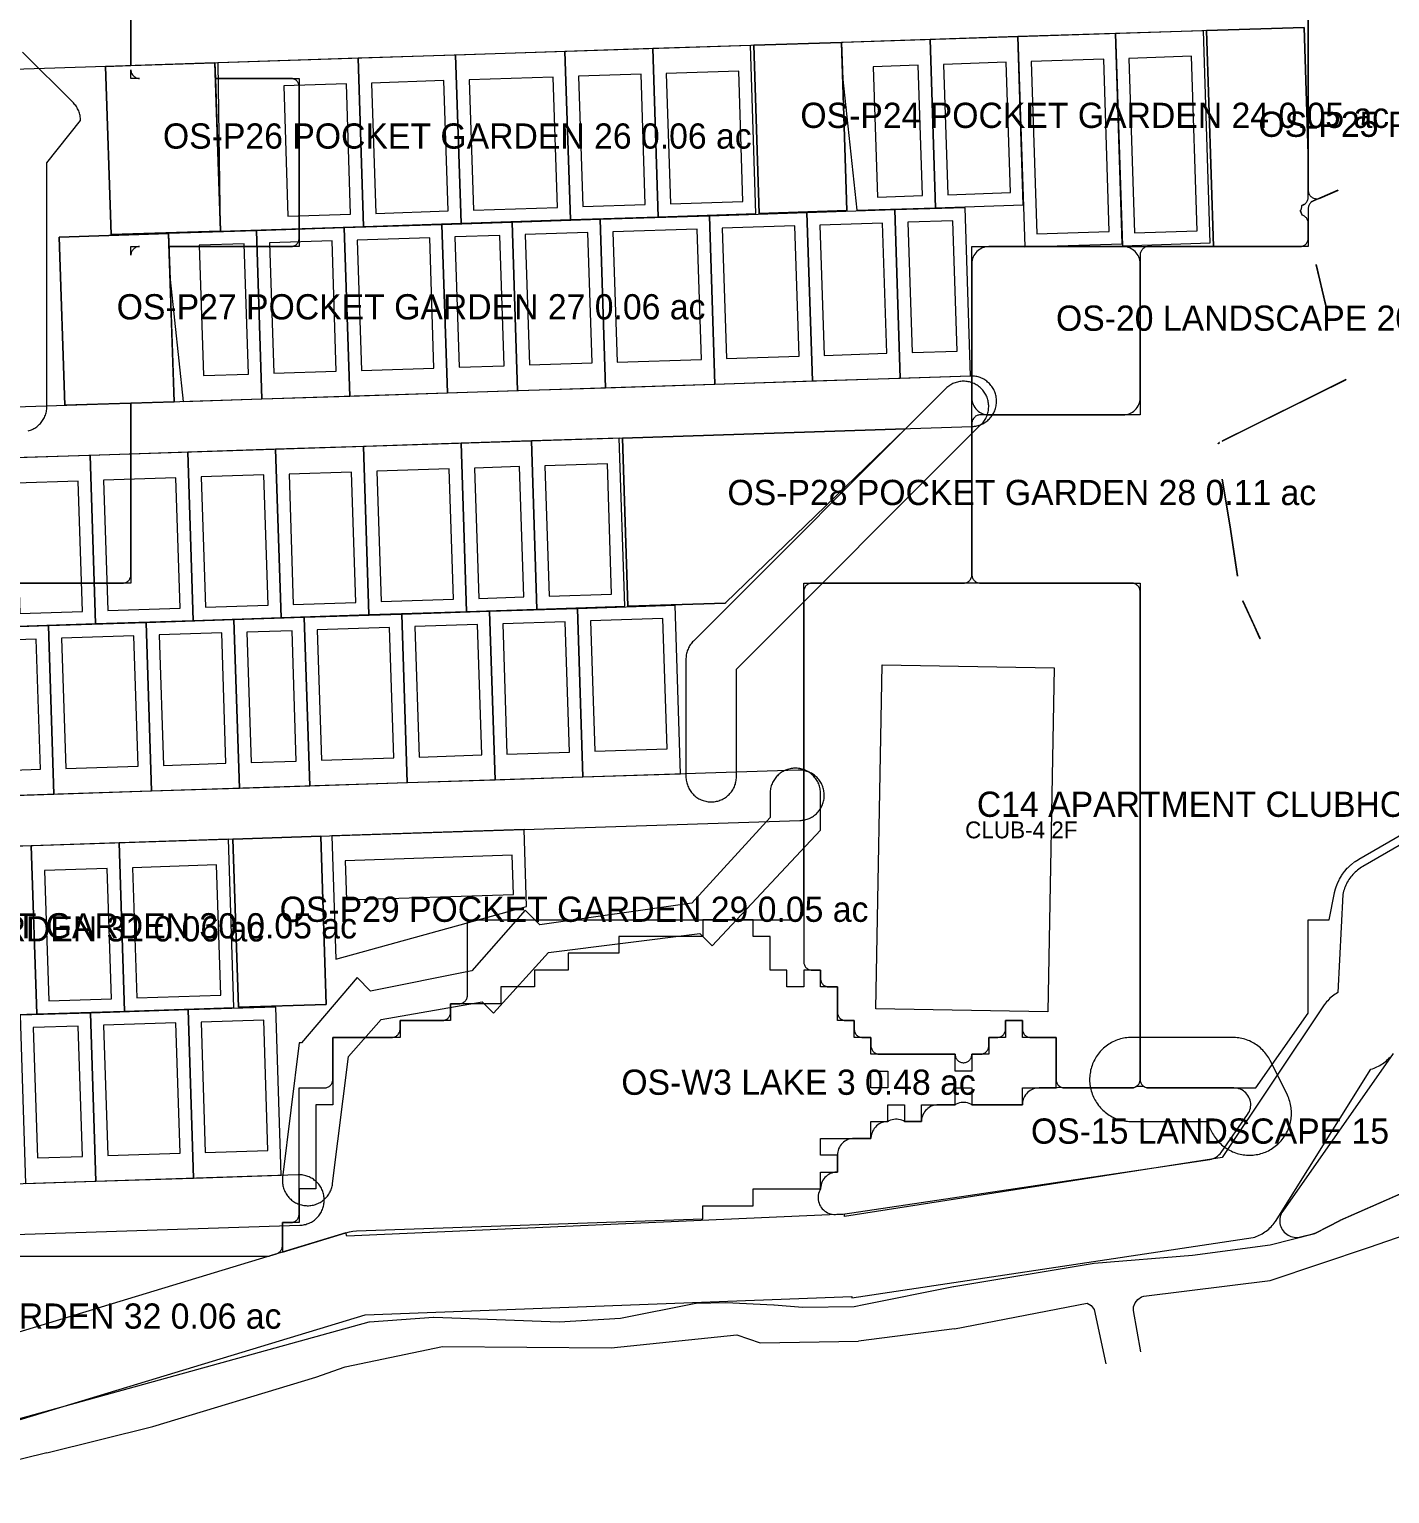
# Model space of a CAD drawing. Extents: x 32 to 940, y -21 to 684.
# Drawn here: x 487.9 to 649.7, y 1.8 to 175.8 of the extents above; entities that cross this region are included whole.
import ezdxf

# ---------------------------------------------------------------- set-up
doc = ezdxf.new("R2010")
doc.units = 0
for name, color, linetype, lineweight in [('BUILDING-CLUBHOUSE', 4, 'Continuous', 0), ('GREEN-IN-VILLAS', 3, 'Continuous', 0), ('GREEN-LANDSCAPE', 3, 'Continuous', 0), ('PLOT', 4, 'Continuous', 0), ('ROAD-EXISTING', 2, 'Continuous', 0), ('ROAD-PRIMARY', 1, 'Continuous', 0), ('ROAD-TERTIARY', 7, 'Continuous', 0), ('SITE-BOUNDARY', 7, 'Continuous', 0), ('TEXT-PLOT', 7, 'Continuous', 0), ('TEXT-ZONE', 7, 'Continuous', 0), ('VILLA-HOUSE', 7, 'Continuous', 0), ('WATER', 5, 'Continuous', 0), ('ZONE-APARTMENTS', 1, 'Continuous', 0), ('ZONE-CLUBHOUSE', 4, 'Continuous', 0), ('ZONE-VILLAS', 2, 'Continuous', 0)]:
    doc.layers.add(name, color=color, linetype=linetype, lineweight=lineweight)

msp = doc.modelspace()

# ---------------------------------------------------------------- linework, layer by layer
at = {"layer": 'BUILDING-CLUBHOUSE'}
msp.add_lwpolyline([(609.04, 59.04), (588.59, 59.41), (589.34, 100.3), (609.78, 99.92)], close=True, dxfattribs=at)
at = {"layer": 'GREEN-IN-VILLAS'}
msp.add_lwpolyline([(639.5, 176.06), (627.91, 175.69), (627.9, 175.69), (627.9, 175.68), (628.74, 150), (639, 150), (639.1, 150), (639.2, 150.02), (639.29, 150.04), (639.38, 150.08), (639.47, 150.12), (639.56, 150.17), (639.63, 150.23), (639.71, 150.29), (639.77, 150.37), (639.83, 150.44), (639.88, 150.53), (639.92, 150.62), (639.96, 150.71), (639.98, 150.8), (640, 150.9), (640, 151), (640, 152.77), (640, 152.87), (639.98, 152.97), (639.96, 153.07), (639.92, 153.16), (639.88, 153.25), (639.83, 153.33), (639.77, 153.41), (639.71, 153.48), (639.63, 153.55), (639.55, 153.61), (639.47, 153.66), (639.38, 153.7), (639.29, 153.73), (639.28, 153.74), (639.27, 153.76), (639.27, 153.73), (639.27, 153.76), (639.1, 154.22), (639.09, 154.23), (639.09, 154.23), (639.1, 154.22), (639.09, 154.25), (639.09, 154.28), (639.09, 154.26), (639.09, 154.26), (639.09, 154.28), (639.09, 154.28), (639.08, 154.3), (639.09, 154.28), (639.08, 154.3), (639.09, 154.32), (639.14, 154.41), (639.18, 154.5), (639.21, 154.6), (639.23, 154.7), (639.24, 154.79), (639.24, 154.88), (639.24, 154.88), (639.25, 154.89), (639.25, 154.89), (639.24, 154.89), (639.24, 154.89), (639.25, 154.89), (639.45, 154.99), (639.54, 155.04), (639.62, 155.1), (639.69, 155.16), (639.76, 155.24), (639.82, 155.32), (639.88, 155.4), (639.92, 155.49), (639.95, 155.59), (639.98, 155.69), (639.99, 155.78), (640, 155.88), (640, 161), (639.51, 176.06)], dxfattribs=at)
for points in [[(574.05, 173.93), (574.7, 153.95), (574.7, 153.94), (574.71, 153.94), (585.14, 154.28), (585.14, 154.28), (585.14, 154.29), (584.49, 174.27), (584.49, 174.27), (584.49, 174.27), (574.05, 173.93), (574.05, 173.93)], [(496.98, 171.42), (497.63, 151.44), (497.63, 151.44), (497.64, 151.44), (510.62, 151.86), (510.63, 151.86), (510.63, 151.87), (509.98, 171.84), (509.98, 171.85), (509.97, 171.85), (496.99, 171.43), (496.98, 171.42)], [(500, 170.02), (500, 171), (500, 170.9), (500.02, 170.8), (500.04, 170.71), (500.08, 170.62), (500.12, 170.53), (500.17, 170.44), (500.23, 170.37), (500.29, 170.29), (500.37, 170.23), (500.44, 170.17), (500.53, 170.12), (500.62, 170.08), (500.71, 170.04), (500.8, 170.02), (500.9, 170), (501, 170), (500.02, 170), (500, 170)], [(491.48, 151.12), (492.13, 131.14), (492.13, 131.14), (492.13, 131.14), (505.12, 131.56), (505.12, 131.56), (505.12, 131.57), (504.47, 151.54), (504.47, 151.55), (504.47, 151.55), (491.48, 151.13), (491.48, 151.12)], [(500, 149), (500, 149.98), (500, 150), (500.02, 150), (501, 150), (500.9, 150), (500.8, 149.98), (500.71, 149.96), (500.62, 149.92), (500.53, 149.88), (500.44, 149.83), (500.37, 149.77), (500.29, 149.71), (500.23, 149.63), (500.17, 149.56), (500.12, 149.47), (500.08, 149.38), (500.04, 149.29), (500.02, 149.2), (500, 149.1)], [(558.44, 127.24), (559.09, 107.27), (559.09, 107.26), (559.1, 107.26), (570.69, 107.64), (570.7, 107.64), (570.7, 107.65), (592.1, 128.34), (592.1, 128.35), (592.1, 128.35), (558.45, 127.25), (558.44, 127.25)], [(512.13, 79.56), (512.78, 59.59), (512.78, 59.58), (512.79, 59.58), (523.22, 59.92), (523.23, 59.92), (523.23, 59.93), (522.58, 79.9), (522.58, 79.91), (522.57, 79.91), (512.14, 79.57), (512.13, 79.57)]]:
    msp.add_lwpolyline(points, close=True, dxfattribs=at)
at = {"layer": 'GREEN-LANDSCAPE'}
for points in [[(600, 132), (600.01, 131.8), (600.04, 131.61), (600.09, 131.42), (600.15, 131.23), (600.24, 131.06), (600.34, 130.89), (600.45, 130.73), (600.59, 130.59), (600.73, 130.45), (600.89, 130.34), (601.06, 130.24), (601.23, 130.15), (601.42, 130.09), (601.61, 130.04), (601.8, 130.01), (602, 130), (618, 130), (618.2, 130.01), (618.39, 130.04), (618.58, 130.09), (618.77, 130.15), (618.94, 130.24), (619.11, 130.34), (619.27, 130.45), (619.41, 130.59), (619.55, 130.73), (619.66, 130.89), (619.76, 131.06), (619.85, 131.23), (619.91, 131.42), (619.96, 131.61), (619.99, 131.8), (620, 132), (620, 148), (619.99, 148.2), (619.96, 148.39), (619.91, 148.58), (619.85, 148.77), (619.76, 148.94), (619.66, 149.11), (619.55, 149.27), (619.41, 149.41), (619.27, 149.55), (619.11, 149.66), (618.94, 149.76), (618.77, 149.85), (618.58, 149.91), (618.39, 149.96), (618.2, 149.99), (618, 150), (602, 150), (601.8, 149.99), (601.61, 149.96), (601.42, 149.91), (601.23, 149.85), (601.06, 149.76), (600.89, 149.66), (600.73, 149.55), (600.59, 149.41), (600.45, 149.27), (600.34, 149.11), (600.24, 148.94), (600.15, 148.77), (600.09, 148.58), (600.04, 148.39), (600.01, 148.2), (600, 148)], [(581.71, 36.87), (581.73, 36.68), (581.76, 36.48), (581.82, 36.3), (581.89, 36.12), (581.98, 35.94), (582.09, 35.78), (582.21, 35.63), (582.35, 35.49), (582.5, 35.37), (582.66, 35.26), (582.83, 35.16), (583.01, 35.08), (583.19, 35.03), (583.39, 34.99), (583.58, 34.96), (583.77, 34.96), (584.43, 34.98), (584.66, 35), (628.29, 41.5), (628.49, 41.54), (628.68, 41.6), (628.87, 41.68), (629.04, 41.78), (629.21, 41.89), (629.37, 42.03), (629.51, 42.17), (629.63, 42.33), (632.79, 46.85), (632.9, 47.02), (632.99, 47.2), (633.06, 47.38), (633.11, 47.58), (633.14, 47.77), (633.16, 47.97), (633.15, 48.17), (633.12, 48.36), (633.08, 48.56), (633.01, 48.74), (632.93, 48.92), (632.83, 49.09), (632.71, 49.26), (632.58, 49.4), (632.43, 49.54), (632.28, 49.66), (632.11, 49.76), (631.93, 49.84), (631.74, 49.91), (631.55, 49.96), (631.35, 49.99), (631.16, 50), (621.02, 50), (620.98, 50), (620.95, 50), (620.85, 50.01), (620.76, 50.03), (620.62, 50.07), (620.62, 50.07), (620.49, 50.11), (620.29, 50.15), (620.1, 50.17), (619.9, 50.17), (619.71, 50.15), (619.51, 50.11), (619.38, 50.07), (619.38, 50.07), (619.24, 50.03), (619.15, 50.01), (619.05, 50), (619.02, 50), (618.98, 50), (611.02, 50), (610.98, 50), (610.95, 50), (610.85, 50.01), (610.84, 50.01), (610.66, 50.04), (610.49, 50.05), (610.31, 50.05), (610.14, 50.03), (610.03, 50.01), (610, 50), (609.95, 50), (608, 50), (607.81, 49.99), (607.62, 49.96), (607.44, 49.92), (607.26, 49.86), (607.08, 49.78), (606.92, 49.68), (606.76, 49.57), (606.62, 49.45), (606.49, 49.31), (606.37, 49.16), (606.27, 49), (606.18, 48.83), (606.11, 48.66), (606.06, 48.47), (606.02, 48.29), (606, 48.1), (606, 48), (605.95, 48), (600.05, 48), (600, 48), (599.97, 48.02), (599.86, 48.08), (599.67, 48.15), (599.49, 48.21), (599.29, 48.25), (599.1, 48.27), (598.9, 48.27), (598.71, 48.25), (598.51, 48.21), (598.33, 48.15), (598.14, 48.08), (598.03, 48.02), (598, 48), (597.95, 48), (596, 48), (595.81, 47.99), (595.62, 47.96), (595.44, 47.92), (595.26, 47.86), (595.08, 47.78), (594.92, 47.68), (594.76, 47.57), (594.62, 47.45), (594.49, 47.31), (594.37, 47.16), (594.27, 47), (594.18, 46.83), (594.11, 46.66), (594.06, 46.47), (594.02, 46.29), (594, 46.1), (594, 46), (593.95, 46), (592.05, 46), (592, 46), (591.97, 46.02), (591.86, 46.08), (591.67, 46.15), (591.49, 46.21), (591.29, 46.25), (591.1, 46.27), (590.9, 46.27), (590.71, 46.25), (590.51, 46.21), (590.33, 46.15), (590.14, 46.08), (590.03, 46.02), (590, 46), (589.9, 46), (589.71, 45.98), (589.51, 45.94), (589.33, 45.88), (589.14, 45.81), (588.97, 45.72), (588.81, 45.61), (588.66, 45.48), (588.52, 45.34), (588.39, 45.19), (588.28, 45.03), (588.19, 44.86), (588.12, 44.67), (588.06, 44.49), (588.02, 44.29), (588, 44.1), (588, 44), (587.95, 44), (586, 44), (585.8, 43.99), (585.61, 43.96), (585.42, 43.91), (585.23, 43.85), (585.06, 43.76), (584.89, 43.66), (584.73, 43.55), (584.59, 43.41), (584.45, 43.27), (584.34, 43.11), (584.24, 42.94), (584.15, 42.77), (584.09, 42.58), (584.04, 42.39), (584.01, 42.2), (584, 42), (584, 40.05), (584, 40), (583.9, 40), (583.71, 39.98), (583.51, 39.94), (583.33, 39.88), (583.14, 39.81), (582.97, 39.72), (582.81, 39.61), (582.66, 39.48), (582.52, 39.34), (582.39, 39.19), (582.28, 39.03), (582.19, 38.86), (582.12, 38.67), (582.06, 38.49), (582.02, 38.29), (582, 38.1), (582, 38), (581.99, 37.99), (581.9, 37.82), (581.82, 37.64), (581.77, 37.45), (581.73, 37.26), (581.71, 37.06)]]:
    msp.add_lwpolyline(points, close=True, dxfattribs=at)
msp.add_lwpolyline([(650.08, 54.11), (636.96, 35.37), (636.86, 35.2), (636.77, 35.03), (636.7, 34.85), (636.65, 34.66), (636.61, 34.47), (636.6, 34.28), (636.6, 34.08), (636.63, 33.89), (636.67, 33.7), (636.73, 33.51), (636.81, 33.34), (636.9, 33.17), (637.01, 33.01), (637.14, 32.86), (637.28, 32.72), (637.43, 32.6), (637.59, 32.49), (637.76, 32.4), (637.94, 32.33), (638.13, 32.28), (638.32, 32.24), (638.51, 32.22), (638.71, 32.22), (638.9, 32.24), (639.09, 32.28), (640.56, 32.66), (640.77, 32.72), (640.98, 32.81), (643.77, 34.25), (643.78, 34.25), (643.79, 34.26), (643.79, 34.26), (643.8, 34.26), (643.81, 34.27), (643.82, 34.27), (656.98, 40.08)], dxfattribs=at)
at = {"layer": 'PLOT'}
for points in [[(584.49, 174.27), (584.64, 169.85), (586.31, 154.32), (595.67, 154.63), (595.02, 174.62)], [(605.46, 174.96), (595.02, 174.62), (595.67, 154.63), (606.11, 154.97)], [(617.07, 175.33), (605.46, 174.96), (606.28, 149.97), (617.88, 150.35)], [(627.52, 175.67), (617.07, 175.33), (617.89, 150.1), (628.34, 150.44)], [(510.31, 171.86), (510.62, 151.86), (527.66, 152.41), (527.01, 172.4)], [(538.61, 172.78), (527.01, 172.4), (527.66, 152.41), (539.27, 152.79)], [(551.61, 173.2), (538.61, 172.78), (539.27, 152.79), (552.26, 153.21)], [(562.06, 173.54), (551.61, 173.2), (552.26, 153.21), (562.71, 153.55)], [(573.67, 173.92), (562.06, 173.54), (562.71, 153.55), (574.32, 153.93)], [(545.98, 132.89), (556.43, 133.23), (555.78, 153.22), (545.33, 152.88)], [(556.43, 133.23), (569.43, 133.65), (568.78, 153.64), (555.78, 153.22)], [(569.43, 133.65), (581.03, 134.03), (580.38, 154.02), (568.78, 153.64)], [(581.03, 134.03), (591.48, 134.37), (590.83, 154.36), (580.38, 154.02)], [(591.48, 134.37), (599.84, 134.64), (599.19, 154.63), (590.83, 154.36)], [(504.47, 151.55), (504.65, 146.09), (506.21, 131.59), (515.57, 131.9), (514.92, 151.89)], [(515.57, 131.9), (526.02, 132.24), (525.37, 152.23), (514.92, 151.89)], [(526.02, 132.24), (537.62, 132.62), (536.97, 152.61), (525.37, 152.23)], [(537.62, 132.62), (545.98, 132.89), (545.33, 152.88), (536.97, 152.61)], [(558.05, 127.24), (547.61, 126.9), (548.26, 106.91), (558.71, 107.25)], [(506.75, 125.57), (495.15, 125.19), (495.8, 105.2), (507.4, 105.58)], [(517.2, 125.91), (506.75, 125.57), (507.4, 105.58), (517.85, 105.92)], [(527.65, 126.25), (517.2, 125.91), (517.85, 105.92), (528.3, 106.26)], [(539.25, 126.63), (527.65, 126.25), (528.3, 106.26), (539.9, 106.64)], [(547.61, 126.9), (539.25, 126.63), (539.9, 106.64), (548.26, 106.91)], [(495.15, 125.19), (484.7, 124.85), (485.35, 104.86), (495.8, 105.2)], [(521.25, 85.91), (532.86, 86.29), (532.21, 106.28), (520.6, 105.9)], [(532.86, 86.29), (543.3, 86.63), (542.65, 106.62), (532.21, 106.28)], [(543.3, 86.63), (553.75, 86.97), (553.1, 106.96), (542.65, 106.62)], [(553.75, 86.97), (565.36, 87.34), (564.71, 107.33), (553.1, 106.96)], [(477.84, 84.5), (490.84, 84.92), (490.19, 104.91), (477.19, 104.49)], [(490.84, 84.92), (502.45, 85.3), (501.8, 105.29), (490.19, 104.91)], [(502.45, 85.3), (512.89, 85.64), (512.24, 105.63), (501.8, 105.29)], [(512.89, 85.64), (521.25, 85.91), (520.6, 105.9), (512.24, 105.63)], [(546.74, 80.7), (523.9, 79.95), (524.37, 65.32), (547.04, 71.56)], [(488.14, 78.79), (479.78, 78.52), (480.43, 58.53), (488.79, 58.8)], [(498.58, 79.13), (488.14, 78.79), (488.79, 58.8), (499.23, 59.14)], [(511.58, 79.55), (498.58, 79.13), (499.23, 59.14), (512.23, 59.56)], [(495.83, 38.91), (507.44, 39.29), (506.79, 59.27), (495.18, 58.9)], [(507.44, 39.29), (517.88, 39.63), (517.23, 59.61), (506.79, 59.27)], [(487.47, 38.64), (495.83, 38.91), (495.18, 58.9), (486.82, 58.63)]]:
    msp.add_lwpolyline(points, close=True, dxfattribs=at)
at = {"layer": 'ROAD-EXISTING'}
for points in [[(647.28, 31.08), (651.54, 32.55)], [(635.45, 27.11), (647.28, 31.08)], [(620.45, 25.23), (635.45, 27.11)], [(597.94, 21.37), (613.71, 24.42)], [(613.71, 24.42), (614.2, 24.15)], [(619.21, 23.98), (619.4, 24.47)], [(619.4, 24.47), (619.73, 24.87)], [(619.73, 24.87), (620.17, 25.17)], [(620.17, 25.17), (620.45, 25.23)], [(614.2, 24.15), (614.52, 23.66)], [(614.52, 23.66), (615.92, 17.2)], [(619.2, 23.53), (619.21, 23.98)], [(620.1, 18.64), (619.2, 23.53)], [(597.94, 21.37), (586.51, 19.89)], [(525.48, 16.84), (537.04, 19.26)], [(537.04, 19.26), (557.09, 19.1)], [(557.09, 19.1), (572.03, 20.65)], [(572.03, 20.65), (574.82, 19.7)], [(574.82, 19.7), (586.51, 19.89)], [(521.97, 15.63), (525.48, 16.84)], [(502.59, 9.74), (521.97, 15.63)], [(489.99, 6.64), (502.59, 9.74)], [(489.99, 6.64), (470.19, 1.77)]]:
    msp.add_lwpolyline(points, dxfattribs=at)
at = {"layer": 'ROAD-PRIMARY'}
for points in [[(672.5, 91.33), (646.5, 76.33), (646.34, 76.23), (646.18, 76.13), (646.02, 76.01), (645.87, 75.9), (645.72, 75.77), (645.58, 75.64), (645.44, 75.51), (645.31, 75.37), (645.18, 75.23), (645.06, 75.08), (644.94, 74.92), (644.83, 74.77), (644.73, 74.6), (644.63, 74.44), (644.54, 74.27), (644.46, 74.09), (644.38, 73.92), (644.31, 73.74), (644.25, 73.56), (644.19, 73.37), (644.14, 73.19), (644.1, 73), (644.1, 72.98), (643.5, 61.33), (643.34, 61.23), (643.18, 61.13), (643.02, 61.01), (642.87, 60.9), (642.72, 60.77), (642.58, 60.65), (642.44, 60.51), (642.31, 60.37), (642.18, 60.23), (642.06, 60.08), (641.94, 59.92), (641.9, 59.87), (629.75, 41.71), (584.84, 34.7), (584.83, 35), (525.67, 32.38), (525.55, 32.78), (469.55, 15.78)], [(472.45, 6.22), (527.83, 23.03), (585.72, 25.19), (585.74, 25.05), (633.45, 32.22), (633.63, 32.27), (633.82, 32.34), (633.99, 32.41), (634.17, 32.49), (634.34, 32.58), (634.51, 32.67), (634.67, 32.77), (634.83, 32.88), (634.99, 32.99), (635.14, 33.11), (635.29, 33.23), (635.43, 33.36), (635.57, 33.5), (635.7, 33.64), (635.83, 33.78), (635.95, 33.93), (636.06, 34.09), (636.1, 34.13), (647.45, 52.22), (647.63, 52.27), (647.82, 52.34), (647.99, 52.41), (648.17, 52.49), (648.34, 52.58), (648.51, 52.67), (648.67, 52.77), (648.83, 52.88), (648.99, 52.99), (649.14, 53.11), (649.29, 53.23), (649.43, 53.36), (649.57, 53.5), (649.7, 53.64)]]:
    msp.add_lwpolyline(points, dxfattribs=at)
msp.add_lwpolyline([(633.23, 42.01), (633.43, 42.02), (633.62, 42.04), (633.81, 42.07), (634, 42.1), (634.18, 42.14), (634.37, 42.19), (634.55, 42.25), (634.74, 42.31), (634.91, 42.38), (635.09, 42.46), (635.26, 42.54), (635.43, 42.63), (635.6, 42.73), (635.76, 42.83), (635.92, 42.94), (636.08, 43.06), (636.22, 43.18), (636.37, 43.3), (636.51, 43.44), (636.64, 43.58), (636.77, 43.72), (636.89, 43.87), (637.01, 44.02), (637.12, 44.17), (637.23, 44.33), (637.33, 44.5), (637.42, 44.67), (637.51, 44.84), (637.59, 45.01), (637.66, 45.19), (637.73, 45.37), (637.79, 45.56), (637.84, 45.74), (637.88, 45.93), (637.92, 46.12), (637.95, 46.31), (637.98, 46.5), (637.99, 46.69), (638, 46.88), (638, 47.07), (637.99, 47.27), (637.98, 47.46), (637.96, 47.65), (637.93, 47.84), (637.89, 48.03), (637.85, 48.22), (637.8, 48.4), (637.74, 48.59), (637.68, 48.77), (637.61, 48.94), (637.53, 49.12), (637.47, 49.24), (635.47, 53.24), (635.38, 53.41), (635.29, 53.57), (635.18, 53.74), (635.08, 53.9), (634.96, 54.05), (634.84, 54.2), (634.72, 54.34), (634.59, 54.49), (634.45, 54.62), (634.31, 54.75), (634.16, 54.88), (634.01, 54.99), (633.85, 55.11), (633.69, 55.21), (633.53, 55.31), (633.36, 55.41), (633.19, 55.49), (633.01, 55.58), (632.84, 55.65), (632.66, 55.72), (632.47, 55.78), (632.29, 55.83), (632.1, 55.88), (631.91, 55.92), (631.73, 55.95), (631.53, 55.97), (631.34, 55.99), (631.15, 56), (631, 56), (619, 56), (618.81, 56), (618.62, 55.98), (618.42, 55.97), (618.23, 55.94), (618.04, 55.91), (617.86, 55.87), (617.67, 55.82), (617.49, 55.77), (617.3, 55.7), (617.12, 55.63), (616.95, 55.56), (616.77, 55.48), (616.6, 55.39), (616.44, 55.29), (616.27, 55.19), (616.11, 55.08), (615.96, 54.97), (615.81, 54.85), (615.66, 54.72), (615.52, 54.59), (615.39, 54.45), (615.26, 54.31), (615.13, 54.17), (615.01, 54.02), (614.9, 53.86), (614.79, 53.7), (614.69, 53.54), (614.6, 53.37), (614.51, 53.2), (614.43, 53.02), (614.35, 52.85), (614.29, 52.67), (614.23, 52.48), (614.17, 52.3), (614.12, 52.11), (614.09, 51.92), (614.05, 51.73), (614.03, 51.54), (614.01, 51.35), (614, 51.16), (614, 50.97), (614, 50.78), (614.02, 50.58), (614.04, 50.39), (614.06, 50.2), (614.1, 50.01), (614.14, 49.83), (614.19, 49.64), (614.25, 49.45), (614.31, 49.27), (614.38, 49.09), (614.45, 48.92), (614.54, 48.74), (614.63, 48.58), (614.72, 48.41), (614.83, 48.25), (614.94, 48.09), (615.05, 47.93), (615.17, 47.78), (615.3, 47.64), (615.43, 47.5), (615.57, 47.36), (615.71, 47.23), (615.86, 47.11), (616.01, 46.99), (616.16, 46.88), (616.33, 46.77), (616.49, 46.67), (616.66, 46.58), (616.83, 46.49), (617, 46.41), (617.18, 46.34), (617.36, 46.28), (617.55, 46.22), (617.73, 46.16), (617.92, 46.12), (618.11, 46.08), (618.3, 46.05), (618.49, 46.03), (618.68, 46.01), (618.87, 46), (619, 46), (627.91, 46), (628.53, 44.76), (628.62, 44.59), (628.71, 44.43), (628.82, 44.26), (628.92, 44.1), (629.04, 43.95), (629.16, 43.8), (629.28, 43.66), (629.41, 43.51), (629.55, 43.38), (629.69, 43.25), (629.84, 43.12), (629.99, 43.01), (630.15, 42.89), (630.31, 42.79), (630.47, 42.69), (630.64, 42.59), (630.81, 42.51), (630.99, 42.42), (631.16, 42.35), (631.34, 42.28), (631.53, 42.22), (631.71, 42.17), (631.9, 42.12), (632.09, 42.08), (632.27, 42.05), (632.47, 42.03), (632.66, 42.01), (632.85, 42), (633.04, 42)], close=True, dxfattribs=at)
at = {"layer": 'ROAD-TERTIARY'}
for points in [[(444.61, 169.74), (639.51, 176.09)], [(487.77, 128.1), (487.91, 128.14), (488.04, 128.19), (488.18, 128.24), (488.31, 128.3), (488.44, 128.37), (488.56, 128.44), (488.68, 128.52), (488.8, 128.6), (488.92, 128.69), (489.02, 128.78), (489.13, 128.88), (489.23, 128.99), (489.32, 129.1), (489.41, 129.21), (489.49, 129.33), (489.57, 129.45), (489.64, 129.58), (489.71, 129.71), (489.77, 129.84), (489.82, 129.97), (489.87, 130.11), (489.9, 130.25), (489.94, 130.39), (489.96, 130.53), (489.98, 130.68), (490, 130.82), (490, 130.96), (490, 159.98), (494, 165), (494, 165.14), (493.99, 165.29), (493.97, 165.43), (493.94, 165.57), (493.91, 165.72), (493.88, 165.85), (493.83, 165.99), (493.78, 166.13), (493.72, 166.26), (493.66, 166.39), (493.59, 166.52), (493.51, 166.64), (493.43, 166.76), (493.34, 166.87), (493.25, 166.98), (493.15, 167.09), (487.12, 173.12)], [(380.15, 121.47), (600.03, 128.62), (600.18, 128.63), (600.32, 128.65), (600.46, 128.67), (600.6, 128.7), (600.74, 128.73), (600.88, 128.78), (601.02, 128.83), (601.15, 128.88), (601.28, 128.94), (601.41, 129.01), (601.53, 129.09), (601.65, 129.16), (601.77, 129.25), (601.88, 129.34), (601.99, 129.44), (602.09, 129.54), (602.19, 129.65), (602.28, 129.76), (602.37, 129.87), (602.45, 129.99), (602.53, 130.11), (602.6, 130.24), (602.66, 130.37), (602.72, 130.5), (602.77, 130.64), (602.81, 130.78), (602.85, 130.91), (602.88, 131.06), (602.9, 131.2), (602.92, 131.34), (602.93, 131.49), (602.93, 131.63), (602.93, 131.78), (602.92, 131.92), (602.9, 132.06), (602.88, 132.21), (602.85, 132.35), (602.81, 132.49), (602.76, 132.62), (602.71, 132.76), (602.65, 132.89), (602.59, 133.02), (602.52, 133.15), (602.44, 133.27), (602.36, 133.39), (602.27, 133.5), (602.18, 133.61), (602.08, 133.72), (601.98, 133.82), (601.87, 133.91), (601.76, 134), (601.64, 134.09), (601.52, 134.17), (601.4, 134.24), (601.27, 134.31), (601.14, 134.37), (601, 134.43), (600.87, 134.47), (600.73, 134.52), (600.59, 134.55), (600.45, 134.58), (600.3, 134.6), (600.16, 134.61), (600.02, 134.62), (599.87, 134.62), (599.84, 134.62), (379.95, 127.46)], [(360.66, 74.66), (579.54, 81.78), (579.69, 81.79), (579.83, 81.81), (579.98, 81.83), (580.12, 81.86), (580.26, 81.89), (580.39, 81.94), (580.53, 81.98), (580.66, 82.04), (580.79, 82.1), (580.92, 82.17), (581.05, 82.24), (581.17, 82.32), (581.28, 82.41), (581.39, 82.5), (581.5, 82.6), (581.61, 82.7), (581.7, 82.8), (581.8, 82.92), (581.88, 83.03), (581.96, 83.15), (582.04, 83.27), (582.11, 83.4), (582.17, 83.53), (582.23, 83.66), (582.28, 83.8), (582.33, 83.94), (582.36, 84.07), (582.39, 84.22), (582.42, 84.36), (582.43, 84.5), (582.44, 84.64), (582.45, 84.79), (582.44, 84.93), (582.43, 85.08), (582.41, 85.22), (582.39, 85.36), (582.36, 85.5), (582.32, 85.64), (582.28, 85.78), (582.22, 85.92), (582.17, 86.05), (582.1, 86.18), (582.03, 86.3), (581.96, 86.43), (581.87, 86.55), (581.79, 86.66), (581.69, 86.77), (581.6, 86.88), (581.49, 86.98), (581.38, 87.07), (581.27, 87.16), (581.15, 87.25), (581.03, 87.33), (580.91, 87.4), (580.78, 87.47), (580.65, 87.53), (580.52, 87.58), (580.38, 87.63), (580.24, 87.67), (580.1, 87.71), (579.96, 87.74), (579.82, 87.76), (579.67, 87.77), (579.53, 87.78), (579.38, 87.78), (579.35, 87.78), (360.46, 80.66)], [(440.12, 31.07), (520.08, 33.67), (520.22, 33.68), (520.37, 33.7), (520.51, 33.72), (520.65, 33.75), (520.79, 33.78), (520.93, 33.83), (521.07, 33.88), (521.2, 33.93), (521.33, 33.99), (521.46, 34.06), (521.58, 34.13), (521.7, 34.21), (521.82, 34.3), (521.93, 34.39), (522.04, 34.49), (522.14, 34.59), (522.24, 34.69), (522.33, 34.8), (522.42, 34.92), (522.5, 35.04), (522.57, 35.16), (522.64, 35.29), (522.71, 35.42), (522.76, 35.55), (522.82, 35.69), (522.86, 35.83), (522.9, 35.96), (522.93, 36.1), (522.95, 36.25), (522.97, 36.39), (522.98, 36.53), (522.98, 36.68), (522.98, 36.82), (522.97, 36.97), (522.95, 37.11), (522.92, 37.25), (522.89, 37.4), (522.86, 37.53), (522.81, 37.67), (522.76, 37.81), (522.7, 37.94), (522.64, 38.07), (522.57, 38.19), (522.49, 38.32), (522.41, 38.44), (522.32, 38.55), (522.23, 38.66), (522.13, 38.77), (522.02, 38.87), (521.92, 38.96), (521.8, 39.05), (521.69, 39.14), (521.57, 39.22), (521.44, 39.29), (521.32, 39.36), (521.18, 39.42), (521.05, 39.48), (520.91, 39.52), (520.78, 39.56), (520.64, 39.6), (520.49, 39.63), (520.35, 39.65), (520.21, 39.66), (520.06, 39.67), (519.92, 39.67), (519.88, 39.67), (439.93, 37.07)]]:
    msp.add_lwpolyline(points, dxfattribs=at)
for points in [[(569.2, 84.01), (569.34, 84.02), (569.49, 84.04), (569.63, 84.07), (569.77, 84.1), (569.91, 84.14), (570.04, 84.19), (570.18, 84.24), (570.31, 84.3), (570.44, 84.37), (570.56, 84.44), (570.68, 84.52), (570.8, 84.6), (570.91, 84.69), (571.02, 84.78), (571.13, 84.89), (571.23, 84.99), (571.32, 85.1), (571.41, 85.21), (571.49, 85.33), (571.57, 85.45), (571.64, 85.58), (571.71, 85.71), (571.77, 85.84), (571.82, 85.97), (571.87, 86.11), (571.9, 86.25), (571.94, 86.39), (571.96, 86.53), (571.98, 86.68), (572, 86.82), (572, 86.96), (572, 99.76), (601.12, 128.88), (601.22, 128.98), (601.32, 129.09), (601.4, 129.21), (601.49, 129.32), (601.57, 129.45), (601.64, 129.57), (601.7, 129.7), (601.76, 129.83), (601.82, 129.97), (601.86, 130.1), (601.9, 130.24), (601.94, 130.38), (601.96, 130.52), (601.98, 130.67), (601.99, 130.81), (602, 130.96), (602, 131.1), (601.99, 131.24), (601.98, 131.39), (601.95, 131.53), (601.92, 131.67), (601.89, 131.81), (601.85, 131.95), (601.8, 132.09), (601.74, 132.22), (601.68, 132.35), (601.61, 132.48), (601.54, 132.6), (601.46, 132.72), (601.37, 132.84), (601.28, 132.95), (601.18, 133.06), (601.08, 133.16), (600.98, 133.26), (600.87, 133.35), (600.75, 133.44), (600.63, 133.52), (600.51, 133.59), (600.38, 133.66), (600.25, 133.73), (600.12, 133.78), (599.98, 133.83), (599.85, 133.88), (599.71, 133.92), (599.57, 133.95), (599.42, 133.97), (599.28, 133.99), (599.13, 134), (598.99, 134), (598.85, 134), (598.7, 133.99), (598.56, 133.97), (598.42, 133.94), (598.28, 133.91), (598.14, 133.87), (598, 133.83), (597.86, 133.78), (597.73, 133.72), (597.6, 133.66), (597.48, 133.58), (597.35, 133.51), (597.24, 133.43), (597.12, 133.34), (597.01, 133.25), (596.9, 133.15), (566.88, 103.12), (566.78, 103.02), (566.68, 102.91), (566.6, 102.79), (566.51, 102.68), (566.43, 102.55), (566.36, 102.43), (566.3, 102.3), (566.24, 102.17), (566.18, 102.03), (566.14, 101.9), (566.1, 101.76), (566.06, 101.62), (566.04, 101.48), (566.02, 101.33), (566.01, 101.19), (566, 101.05), (566, 87), (566, 86.86), (566.01, 86.71), (566.03, 86.57), (566.05, 86.43), (566.09, 86.28), (566.12, 86.14), (566.17, 86.01), (566.22, 85.87), (566.28, 85.74), (566.34, 85.61), (566.41, 85.48), (566.49, 85.36), (566.57, 85.24), (566.66, 85.13), (566.75, 85.02), (566.85, 84.91), (566.95, 84.81), (567.06, 84.71), (567.17, 84.62), (567.29, 84.54), (567.41, 84.46), (567.53, 84.38), (567.66, 84.32), (567.79, 84.25), (567.92, 84.2), (568.06, 84.15), (568.2, 84.11), (568.34, 84.07), (568.48, 84.05), (568.62, 84.02), (568.77, 84.01), (568.91, 84), (569.05, 84)], [(521.12, 36), (521.26, 36.01), (521.4, 36.03), (521.54, 36.05), (521.69, 36.08), (521.83, 36.12), (521.96, 36.16), (522.1, 36.21), (522.23, 36.27), (522.36, 36.33), (522.49, 36.4), (522.61, 36.47), (522.73, 36.55), (522.85, 36.64), (522.96, 36.73), (523.07, 36.83), (523.17, 36.93), (523.27, 37.03), (523.36, 37.15), (523.45, 37.26), (523.53, 37.38), (523.6, 37.51), (523.67, 37.63), (523.73, 37.76), (523.79, 37.9), (523.84, 38.03), (523.88, 38.17), (523.92, 38.31), (523.95, 38.45), (523.97, 38.59), (523.98, 38.63), (525.86, 53.72), (529.77, 58.13), (541.76, 60.24), (543.12, 58.88), (549.66, 66.08), (567.66, 68.34), (569.12, 66.88), (581.98, 80.63), (582, 81), (582, 85), (582, 85.14), (581.99, 85.29), (581.97, 85.43), (581.95, 85.57), (581.91, 85.72), (581.88, 85.86), (581.83, 85.99), (581.78, 86.13), (581.72, 86.26), (581.66, 86.39), (581.59, 86.52), (581.51, 86.64), (581.43, 86.76), (581.34, 86.87), (581.25, 86.98), (581.15, 87.09), (581.05, 87.19), (580.94, 87.29), (580.83, 87.38), (580.71, 87.46), (580.59, 87.54), (580.47, 87.62), (580.34, 87.68), (580.21, 87.75), (580.08, 87.8), (579.94, 87.85), (579.8, 87.89), (579.66, 87.93), (579.52, 87.95), (579.38, 87.98), (579.23, 87.99), (579.09, 88), (578.95, 88), (578.8, 87.99), (578.66, 87.98), (578.51, 87.96), (578.37, 87.93), (578.23, 87.9), (578.09, 87.86), (577.96, 87.81), (577.82, 87.76), (577.69, 87.7), (577.56, 87.63), (577.44, 87.56), (577.32, 87.48), (577.2, 87.4), (577.09, 87.31), (576.98, 87.22), (576.87, 87.11), (576.77, 87.01), (576.68, 86.9), (576.59, 86.79), (576.51, 86.67), (576.43, 86.55), (576.36, 86.42), (576.29, 86.29), (576.23, 86.16), (576.18, 86.03), (576.13, 85.89), (576.1, 85.75), (576.06, 85.61), (576.04, 85.47), (576.02, 85.32), (576, 85.18), (576, 85.04), (576, 82.16), (566.7, 71.96), (548.62, 69.38), (546.88, 71.12), (540.55, 63.91), (528.5, 61.5), (526.88, 63.12), (520.29, 55.34), (520.02, 55.37), (518.02, 39.37), (518.01, 39.23), (518, 39.08), (518, 38.94), (518.01, 38.8), (518.02, 38.65), (518.04, 38.51), (518.07, 38.37), (518.1, 38.23), (518.14, 38.09), (518.19, 37.95), (518.24, 37.82), (518.3, 37.69), (518.37, 37.56), (518.44, 37.43), (518.52, 37.31), (518.61, 37.19), (518.69, 37.08), (518.79, 36.97), (518.89, 36.87), (519, 36.77), (519.1, 36.67), (519.22, 36.59), (519.34, 36.5), (519.46, 36.43), (519.58, 36.35), (519.71, 36.29), (519.85, 36.23), (519.98, 36.18), (520.12, 36.13), (520.26, 36.09), (520.4, 36.06), (520.54, 36.04), (520.68, 36.02), (520.83, 36.01), (520.97, 36)]]:
    msp.add_lwpolyline(points, close=True, dxfattribs=at)
at = {"layer": 'SITE-BOUNDARY'}
for points in [[(640.35, 155.32), (643.53, 156.7), (643.53, 156.7), (640.35, 155.32)], [(639.24, 154.89), (639.24, 154.89), (639.48, 155.01), (639.48, 155.01)], [(639.08, 154.3), (639.09, 154.26), (639.09, 154.26)], [(639.09, 154.23), (639.27, 153.73), (639.09, 154.23)], [(640.92, 147.88), (640.92, 147.88), (642.1, 142.97), (642.1, 142.97)], [(629.77, 126.89), (629.77, 126.89), (644.48, 134.19), (644.48, 134.19)], [(629.27, 126.58), (629.44, 126.71), (629.44, 126.71)], [(629.74, 122.38), (630.75, 116.45), (630.75, 116.45)], [(630.75, 116.42), (630.75, 116.42), (631.58, 110.84), (631.58, 110.84)], [(632.2, 107.88), (634.26, 103.41), (634.26, 103.41), (632.2, 107.88)]]:
    msp.add_lwpolyline(points, close=True, dxfattribs=at)
msp.add_lwpolyline([(486.63, 10.67), (528.34, 22.21), (528.35, 22.21), (528.35, 22.21), (528.36, 22.21), (535.99, 22.77), (535.99, 22.77), (536.01, 22.77), (550.91, 22.19), (558.2, 22.64), (567.18, 24.4), (567.2, 24.41), (567.2, 24.41), (567.2, 24.41), (567.21, 24.41), (570.72, 24.51), (570.74, 24.51), (570.75, 24.51), (576.46, 24.21), (576.48, 24.21), (576.49, 24.21), (579.84, 23.93), (586, 24.03), (587.14, 24.26), (597.83, 26.39), (597.84, 26.39), (597.86, 26.39), (614.52, 29.16), (614.53, 29.16), (614.55, 29.16), (626.24, 30.11), (635.45, 31.36), (640.77, 32.71), (643.78, 34.25), (643.79, 34.26), (643.81, 34.27), (657.42, 40.27)], dxfattribs=at)
at = {"layer": 'VILLA-HOUSE'}
for points in [[(626.11, 172.63), (618.67, 172.38), (619.34, 151.65), (626.79, 151.89)], [(572.27, 170.87), (563.66, 170.59), (564.16, 155.1), (572.77, 155.38)], [(593.62, 171.57), (588.26, 171.39), (588.76, 155.9), (594.12, 156.08)], [(604.06, 171.91), (596.61, 171.67), (597.12, 156.17), (604.57, 156.42)], [(615.67, 172.29), (607.06, 172.01), (607.73, 151.52), (616.34, 151.8)], [(525.61, 169.36), (518.16, 169.11), (518.66, 153.62), (526.11, 153.86)], [(537.21, 169.73), (528.6, 169.45), (529.11, 153.96), (537.72, 154.24)], [(550.21, 170.16), (540.21, 169.83), (540.72, 154.34), (550.72, 154.66)], [(560.66, 170.5), (553.21, 170.25), (553.72, 154.76), (561.16, 155)], [(547.38, 135.94), (554.83, 136.18), (554.33, 151.67), (546.88, 151.43)], [(557.83, 136.28), (567.83, 136.6), (567.33, 152.09), (557.32, 151.77)], [(570.83, 136.7), (579.44, 136.98), (578.93, 152.47), (570.32, 152.19)], [(582.43, 137.08), (589.88, 137.32), (589.38, 152.81), (581.93, 152.57)], [(592.88, 137.42), (598.24, 137.59), (597.74, 153.08), (592.38, 152.91)], [(508.62, 134.67), (513.97, 134.85), (513.47, 150.34), (508.11, 150.17)], [(516.97, 134.95), (524.42, 135.19), (523.92, 150.68), (516.47, 150.44)], [(527.42, 135.29), (536.03, 135.57), (535.52, 151.06), (526.91, 150.78)], [(539.03, 135.66), (544.38, 135.84), (543.88, 151.33), (538.52, 151.16)], [(546.21, 123.85), (540.85, 123.68), (541.35, 108.19), (546.71, 108.36)], [(556.65, 124.19), (549.21, 123.95), (549.71, 108.46), (557.16, 108.7)], [(493.74, 122.14), (486.3, 121.9), (486.8, 106.41), (494.25, 106.65)], [(505.35, 122.52), (496.74, 122.24), (497.25, 106.75), (505.86, 107.03)], [(515.8, 122.86), (508.35, 122.62), (508.85, 107.13), (516.3, 107.37)], [(526.24, 123.2), (518.8, 122.96), (519.3, 107.47), (526.75, 107.71)], [(537.85, 123.58), (529.24, 123.3), (529.75, 107.81), (538.35, 108.09)], [(522.65, 88.96), (531.26, 89.24), (530.76, 104.73), (522.15, 104.45)], [(534.26, 89.33), (541.71, 89.58), (541.2, 105.07), (533.75, 104.83)], [(544.71, 89.67), (552.15, 89.92), (551.65, 105.41), (544.2, 105.17)], [(555.15, 90.01), (563.76, 90.29), (563.26, 105.79), (554.65, 105.51)], [(479.24, 87.54), (489.24, 87.87), (488.74, 103.36), (478.74, 103.04)], [(492.24, 87.97), (500.85, 88.25), (500.35, 103.74), (491.74, 103.46)], [(503.85, 88.34), (511.3, 88.59), (510.79, 104.08), (503.35, 103.84)], [(514.3, 88.68), (519.65, 88.86), (519.15, 104.35), (513.79, 104.18)], [(545.34, 77.65), (525.49, 77), (525.64, 72.36), (545.49, 73.01)], [(497.18, 76.08), (489.73, 75.84), (490.24, 60.35), (497.68, 60.59)], [(510.18, 76.5), (500.18, 76.18), (500.68, 60.69), (510.68, 61.01)], [(497.23, 41.95), (505.84, 42.24), (505.34, 57.73), (496.73, 57.45)], [(508.84, 42.33), (516.29, 42.58), (515.78, 58.07), (508.34, 57.82)], [(488.88, 41.68), (494.23, 41.86), (493.73, 57.35), (488.37, 57.17)]]:
    msp.add_lwpolyline(points, close=True, dxfattribs=at)
at = {"layer": 'WATER'}
for points in [[(518, 30.49), (525.55, 32.78), (525.97, 32.89), (526.4, 32.96), (526.83, 33), (568, 34.42), (568, 36), (574, 36), (574, 38), (582, 38), (582, 40), (584, 40), (584, 42), (582, 42), (582, 44), (588, 44), (588, 46), (590, 46), (590, 48), (592, 48), (592, 46), (594, 46), (594, 48), (598, 48), (598, 50), (600, 50), (600, 48), (606, 48), (606, 50), (610, 50), (610, 55.98), (610, 56), (609.98, 56), (606, 56), (606, 57.98), (606, 58), (605.98, 58), (604.02, 58), (604, 58), (604, 57.98), (604, 56), (602.02, 56), (602, 56), (602, 55.98), (602, 54), (600.02, 54), (600, 54), (600, 53.98), (600, 52), (598, 52), (598, 53.98), (598, 54), (597.98, 54), (588, 54), (588, 55.98), (588, 56), (587.98, 56), (586, 56), (586, 57.98), (586, 58), (585.98, 58), (584, 58), (584, 61.98), (584, 62), (583.98, 62), (582, 62), (582, 63.98), (582, 64), (581.98, 64), (580, 64), (580, 62), (578, 62), (578, 64), (576, 64), (576, 68), (574, 68), (574, 70), (568, 70), (568, 68), (558, 68), (558, 66), (552, 66), (552, 64), (548, 64), (548, 62), (544, 62), (544, 60), (538.02, 60), (538, 60), (538, 59.98), (538, 58), (532.02, 58), (532, 58), (532, 57.98), (532, 56), (524.02, 56), (524, 56), (524, 55.98), (524, 48), (522, 48), (522, 38), (520, 38), (520, 34), (518.02, 34), (518, 34), (518, 33.98)], [(588, 50), (588, 52), (590, 52), (590, 50)]]:
    msp.add_lwpolyline(points, close=True, dxfattribs=at)
at = {"layer": 'ZONE-APARTMENTS'}
msp.add_lwpolyline([(640, 189), (640, 156.69), (640, 156.59), (640.02, 156.49), (640.04, 156.4), (640.08, 156.3), (640.12, 156.21), (640.17, 156.13), (640.23, 156.05), (640.3, 155.98), (640.37, 155.91), (640.45, 155.85), (640.54, 155.8), (640.63, 155.76), (640.72, 155.73), (640.82, 155.71), (640.92, 155.69), (641.01, 155.69), (641.11, 155.7), (641.21, 155.71), (641.31, 155.74), (641.4, 155.77), (643.51, 156.69), (643.53, 156.7), (643.53, 156.7), (643.51, 156.69), (641.56, 155.84), (640.6, 155.43), (640.51, 155.38), (640.43, 155.33), (640.36, 155.27), (640.28, 155.21), (640.22, 155.13), (640.16, 155.06), (640.11, 154.97), (640.07, 154.89), (640.04, 154.79), (640.02, 154.7), (640, 154.6), (640, 154.51), (640, 150.02), (640, 150), (639.98, 150), (621, 150), (620.9, 150), (620.8, 149.98), (620.71, 149.96), (620.62, 149.92), (620.53, 149.88), (620.44, 149.83), (620.37, 149.77), (620.29, 149.71), (620.23, 149.63), (620.17, 149.56), (620.12, 149.47), (620.08, 149.38), (620.04, 149.29), (620.02, 149.2), (620, 149.1), (620, 149), (620, 130.02), (620, 130), (619.98, 130), (601, 130), (600.9, 130), (600.8, 129.98), (600.71, 129.96), (600.62, 129.92), (600.53, 129.88), (600.44, 129.83), (600.37, 129.77), (600.29, 129.71), (600.23, 129.63), (600.17, 129.56), (600.12, 129.47), (600.08, 129.38), (600.04, 129.29), (600.02, 129.2), (600, 129.1), (600, 129), (600, 111), (600, 110.9), (600.02, 110.8), (600.04, 110.71), (600.08, 110.62), (600.12, 110.53), (600.17, 110.44), (600.23, 110.37), (600.29, 110.29), (600.37, 110.23), (600.44, 110.17), (600.53, 110.12), (600.62, 110.08), (600.71, 110.04), (600.8, 110.02), (600.9, 110), (601, 110), (619.98, 110), (620, 110), (620, 109.98), (620, 51), (620, 50.9), (620.02, 50.8), (620.04, 50.71), (620.08, 50.62), (620.12, 50.53), (620.17, 50.44), (620.23, 50.37), (620.29, 50.29), (620.37, 50.23), (620.44, 50.17), (620.53, 50.12), (620.62, 50.08), (620.71, 50.04), (620.8, 50.02), (620.9, 50), (621, 50), (633.78, 50), (640, 58.89), (640, 69.98), (640, 70), (640.02, 70), (642.48, 70), (643.12, 73.18), (643.13, 73.22), (643.24, 73.68), (643.27, 73.77), (643.43, 74.22), (643.46, 74.3), (643.66, 74.73), (643.7, 74.82), (643.94, 75.22), (643.99, 75.3), (644.27, 75.69), (644.33, 75.76), (644.64, 76.12), (644.7, 76.18), (645.04, 76.51), (645.12, 76.57), (645.49, 76.86), (645.56, 76.92), (645.96, 77.17), (646, 77.2), (660, 85.27)], dxfattribs=at)
for points in [[(640.92, 147.88), (640.92, 147.88), (640.92, 147.85), (641.42, 145.81), (642.09, 142.99), (642.1, 142.97), (642.1, 142.97), (642.09, 142.99), (641.56, 145.2), (640.92, 147.85)], [(629.77, 126.89), (629.77, 126.89), (629.79, 126.9), (644.46, 134.18), (644.48, 134.19), (644.48, 134.19), (644.46, 134.18), (629.79, 126.9)], [(629.27, 126.58), (629.29, 126.59), (629.43, 126.7), (629.44, 126.71), (629.44, 126.71), (629.43, 126.7), (629.43, 126.7), (629.43, 126.71), (629.42, 126.7), (629.42, 126.7)], [(629.74, 122.38), (629.74, 122.36), (630.75, 116.47), (630.75, 116.45), (630.75, 116.45), (630.75, 116.47), (629.74, 122.36)], [(630.75, 116.45), (630.75, 116.45), (630.75, 116.45), (630.75, 116.43), (630.75, 116.42), (630.75, 116.42)], [(630.75, 116.42), (630.75, 116.42), (630.75, 116.41), (631.58, 110.86), (631.58, 110.84), (631.58, 110.84), (631.58, 110.86), (630.75, 116.41)], [(632.2, 107.88), (632.21, 107.85), (633.03, 106.08), (634.25, 103.43), (634.26, 103.41), (634.26, 103.41), (634.25, 103.43), (633.51, 105.04), (632.21, 107.85), (632.2, 107.88)]]:
    msp.add_lwpolyline(points, close=True, dxfattribs=at)
at = {"layer": 'ZONE-CLUBHOUSE'}
msp.add_lwpolyline([(580, 65), (580, 64.9), (580.02, 64.8), (580.04, 64.71), (580.08, 64.62), (580.12, 64.53), (580.17, 64.44), (580.23, 64.37), (580.29, 64.29), (580.37, 64.23), (580.44, 64.17), (580.53, 64.12), (580.62, 64.08), (580.71, 64.04), (580.8, 64.02), (580.9, 64), (581, 64), (581.98, 64), (582, 64), (582, 63.98), (582, 63), (582, 62.9), (582.02, 62.8), (582.04, 62.71), (582.08, 62.62), (582.12, 62.53), (582.17, 62.44), (582.23, 62.37), (582.29, 62.29), (582.37, 62.23), (582.44, 62.17), (582.53, 62.12), (582.62, 62.08), (582.71, 62.04), (582.8, 62.02), (582.9, 62), (583, 62), (583.98, 62), (584, 62), (584, 61.98), (584, 59), (584, 58.9), (584.02, 58.8), (584.04, 58.71), (584.08, 58.62), (584.12, 58.53), (584.17, 58.44), (584.23, 58.37), (584.29, 58.29), (584.37, 58.23), (584.44, 58.17), (584.53, 58.12), (584.62, 58.08), (584.71, 58.04), (584.8, 58.02), (584.9, 58), (585, 58), (585.98, 58), (586, 58), (586, 57.98), (586, 57), (586, 56.9), (586.02, 56.8), (586.04, 56.71), (586.08, 56.62), (586.12, 56.53), (586.17, 56.44), (586.23, 56.37), (586.29, 56.29), (586.37, 56.23), (586.44, 56.17), (586.53, 56.12), (586.62, 56.08), (586.71, 56.04), (586.8, 56.02), (586.9, 56), (587, 56), (587.98, 56), (588, 56), (588, 55.98), (588, 55), (588, 54.9), (588.02, 54.8), (588.04, 54.71), (588.08, 54.62), (588.12, 54.53), (588.17, 54.44), (588.23, 54.37), (588.29, 54.29), (588.37, 54.23), (588.44, 54.17), (588.53, 54.12), (588.62, 54.08), (588.71, 54.04), (588.8, 54.02), (588.9, 54), (589, 54), (597.98, 54), (598, 54), (598, 53.95), (598.01, 53.85), (598.03, 53.76), (598.06, 53.66), (598.1, 53.57), (598.14, 53.49), (598.2, 53.4), (598.26, 53.33), (598.33, 53.26), (598.4, 53.2), (598.49, 53.14), (598.57, 53.1), (598.66, 53.06), (598.76, 53.03), (598.85, 53.01), (598.95, 53), (599.05, 53), (599.15, 53.01), (599.24, 53.03), (599.34, 53.06), (599.43, 53.1), (599.51, 53.14), (599.6, 53.2), (599.67, 53.26), (599.74, 53.33), (599.8, 53.4), (599.86, 53.49), (599.9, 53.57), (599.94, 53.66), (599.97, 53.76), (599.99, 53.85), (600, 53.95), (600, 54), (600.02, 54), (601, 54), (601.1, 54), (601.2, 54.02), (601.29, 54.04), (601.38, 54.08), (601.47, 54.12), (601.56, 54.17), (601.63, 54.23), (601.71, 54.29), (601.77, 54.37), (601.83, 54.44), (601.88, 54.53), (601.92, 54.62), (601.96, 54.71), (601.98, 54.8), (602, 54.9), (602, 55), (602, 55.98), (602, 56), (602.02, 56), (603, 56), (603.1, 56), (603.2, 56.02), (603.29, 56.04), (603.38, 56.08), (603.47, 56.12), (603.56, 56.17), (603.63, 56.23), (603.71, 56.29), (603.77, 56.37), (603.83, 56.44), (603.88, 56.53), (603.92, 56.62), (603.96, 56.71), (603.98, 56.8), (604, 56.9), (604, 57), (604, 57.98), (604, 58), (604.02, 58), (605.98, 58), (606, 58), (606, 57.98), (606, 57), (606, 56.9), (606.02, 56.8), (606.04, 56.71), (606.08, 56.62), (606.12, 56.53), (606.17, 56.44), (606.23, 56.37), (606.29, 56.29), (606.37, 56.23), (606.44, 56.17), (606.53, 56.12), (606.62, 56.08), (606.71, 56.04), (606.8, 56.02), (606.9, 56), (607, 56), (609.98, 56), (610, 56), (610, 55.98), (610, 51), (610, 50.9), (610.02, 50.8), (610.04, 50.71), (610.08, 50.62), (610.12, 50.53), (610.17, 50.44), (610.23, 50.37), (610.29, 50.29), (610.37, 50.23), (610.44, 50.17), (610.53, 50.12), (610.62, 50.08), (610.71, 50.04), (610.8, 50.02), (610.9, 50), (611, 50), (619, 50), (619.1, 50), (619.2, 50.02), (619.29, 50.04), (619.38, 50.08), (619.47, 50.12), (619.56, 50.17), (619.63, 50.23), (619.71, 50.29), (619.77, 50.37), (619.83, 50.44), (619.88, 50.53), (619.92, 50.62), (619.96, 50.71), (619.98, 50.8), (620, 50.9), (620, 51), (620, 109), (620, 109.1), (619.98, 109.2), (619.96, 109.29), (619.92, 109.38), (619.88, 109.47), (619.83, 109.56), (619.77, 109.63), (619.71, 109.71), (619.63, 109.77), (619.56, 109.83), (619.47, 109.88), (619.38, 109.92), (619.29, 109.96), (619.2, 109.98), (619.1, 110), (619, 110), (581, 110), (580.9, 110), (580.8, 109.98), (580.71, 109.96), (580.62, 109.92), (580.53, 109.88), (580.44, 109.83), (580.37, 109.77), (580.29, 109.71), (580.23, 109.63), (580.17, 109.56), (580.12, 109.47), (580.08, 109.38), (580.04, 109.29), (580.02, 109.2), (580, 109.1), (580, 109)], close=True, dxfattribs=at)
at = {"layer": 'ZONE-VILLAS'}
for points in [[(480.02, 110), (499, 110), (499.1, 110), (499.2, 110.02), (499.29, 110.04), (499.38, 110.08), (499.47, 110.12), (499.56, 110.17), (499.63, 110.23), (499.71, 110.29), (499.77, 110.37), (499.83, 110.44), (499.88, 110.53), (499.92, 110.62), (499.96, 110.71), (499.98, 110.8), (500, 110.9), (500, 111), (500, 131.39), (492.13, 131.14), (492.13, 131.14), (492.13, 131.14), (491.48, 151.12), (491.48, 151.12), (491.48, 151.13), (504.47, 151.55), (504.47, 151.55), (504.47, 151.54), (504.52, 150), (519, 150), (519.1, 150), (519.2, 150.02), (519.29, 150.04), (519.38, 150.08), (519.47, 150.12), (519.56, 150.17), (519.63, 150.23), (519.71, 150.29), (519.77, 150.37), (519.83, 150.44), (519.88, 150.53), (519.92, 150.62), (519.96, 150.71), (519.98, 150.8), (520, 150.9), (520, 151), (520, 169), (520, 169.1), (519.98, 169.2), (519.96, 169.29), (519.92, 169.38), (519.88, 169.47), (519.83, 169.56), (519.77, 169.63), (519.71, 169.71), (519.63, 169.77), (519.56, 169.83), (519.47, 169.88), (519.38, 169.92), (519.29, 169.96), (519.2, 169.98), (519.1, 170), (519, 170), (510.04, 170), (510.63, 151.87), (510.63, 151.86), (510.62, 151.86), (497.64, 151.44), (497.63, 151.44), (497.63, 151.44), (496.98, 171.42), (496.98, 171.42), (496.99, 171.43), (500, 171.52), (500, 189.98)], [(639.51, 176.06), (640, 161), (640, 189.98)], [(500, 189), (500, 171.52), (509.97, 171.85), (509.98, 171.85), (509.98, 171.84), (510.04, 170), (519.98, 170), (520, 170), (520, 169.98), (520, 150.02), (520, 150), (519.98, 150), (504.52, 150), (505.12, 131.57), (505.12, 131.56), (505.12, 131.56), (500, 131.39), (500, 110.02), (500, 110), (499.98, 110), (481, 110)], [(480.02, 30), (516.23, 30), (516.33, 30), (516.42, 30.02), (516.52, 30.04), (517.29, 30.28), (517.38, 30.31), (517.47, 30.35), (517.56, 30.4), (517.63, 30.46), (517.71, 30.53), (517.77, 30.6), (517.83, 30.68), (517.88, 30.76), (517.92, 30.85), (517.96, 30.94), (517.98, 31.04), (518, 31.14), (518, 31.23), (518, 33.98), (518, 34), (518.02, 34), (519, 34), (519.1, 34), (519.2, 34.02), (519.29, 34.04), (519.38, 34.08), (519.47, 34.12), (519.56, 34.17), (519.63, 34.23), (519.71, 34.29), (519.77, 34.37), (519.83, 34.44), (519.88, 34.53), (519.92, 34.62), (519.96, 34.71), (519.98, 34.8), (520, 34.9), (520, 35), (520, 49.98), (520, 50), (520.02, 50), (523, 50), (523.1, 50), (523.2, 50.02), (523.29, 50.04), (523.38, 50.08), (523.47, 50.12), (523.56, 50.17), (523.63, 50.23), (523.71, 50.29), (523.77, 50.37), (523.83, 50.44), (523.88, 50.53), (523.92, 50.62), (523.96, 50.71), (523.98, 50.8), (524, 50.9), (524, 51), (524, 55.98), (524, 56), (524.02, 56), (531, 56), (531.1, 56), (531.2, 56.02), (531.29, 56.04), (531.38, 56.08), (531.47, 56.12), (531.56, 56.17), (531.63, 56.23), (531.71, 56.29), (531.77, 56.37), (531.83, 56.44), (531.88, 56.53), (531.92, 56.62), (531.96, 56.71), (531.98, 56.8), (532, 56.9), (532, 57), (532, 57.98), (532, 58), (532.02, 58), (537, 58), (537.1, 58), (537.2, 58.02), (537.29, 58.04), (537.38, 58.08), (537.47, 58.12), (537.56, 58.17), (537.63, 58.23), (537.71, 58.29), (537.77, 58.37), (537.83, 58.44), (537.88, 58.53), (537.92, 58.62), (537.96, 58.71), (537.98, 58.8), (538, 58.9), (538, 59), (538, 59.98), (538, 60), (538.02, 60), (539, 60), (539.1, 60), (539.2, 60.02), (539.29, 60.04), (539.38, 60.08), (539.47, 60.12), (539.56, 60.17), (539.63, 60.23), (539.71, 60.29), (539.77, 60.37), (539.83, 60.44), (539.88, 60.53), (539.92, 60.62), (539.96, 60.71), (539.98, 60.8), (540, 60.9), (540, 61), (540, 69.98), (540, 70), (540.02, 70), (579, 70), (579.1, 70), (579.2, 70.02), (579.29, 70.04), (579.38, 70.08), (579.47, 70.12), (579.56, 70.17), (579.63, 70.23), (579.71, 70.29), (579.77, 70.37), (579.83, 70.44), (579.88, 70.53), (579.92, 70.62), (579.96, 70.71), (579.98, 70.8), (580, 70.9), (580, 71), (580, 109.98), (580, 110), (580.02, 110), (599, 110), (599.1, 110), (599.2, 110.02), (599.29, 110.04), (599.38, 110.08), (599.47, 110.12), (599.56, 110.17), (599.63, 110.23), (599.71, 110.29), (599.77, 110.37), (599.83, 110.44), (599.88, 110.53), (599.92, 110.62), (599.96, 110.71), (599.98, 110.8), (600, 110.9), (600, 111), (600, 149.98), (600, 150), (600.02, 150), (628.74, 150), (627.9, 175.68), (627.9, 175.69), (627.91, 175.69), (639.5, 176.06)]]:
    msp.add_lwpolyline(points, dxfattribs=at)
for points in [[(574.05, 173.93), (574.05, 173.93), (574.05, 173.93), (584.49, 174.27), (584.49, 174.27), (584.49, 174.27), (585.14, 154.29), (585.14, 154.28), (585.14, 154.28), (574.71, 153.94), (574.7, 153.94), (574.7, 153.95)], [(558.44, 127.24), (558.44, 127.25), (558.45, 127.25), (592.1, 128.35), (592.1, 128.35), (592.1, 128.34), (570.7, 107.65), (570.7, 107.64), (570.69, 107.64), (559.1, 107.26), (559.09, 107.26), (559.09, 107.27)], [(512.13, 79.56), (512.13, 79.57), (512.14, 79.57), (522.57, 79.91), (522.58, 79.91), (522.58, 79.9), (523.23, 59.93), (523.23, 59.92), (523.22, 59.92), (512.79, 59.58), (512.78, 59.58), (512.78, 59.59)]]:
    msp.add_lwpolyline(points, close=True, dxfattribs=at)

# ---------------------------------------------------------------- texts
at = {"layer": 'TEXT-PLOT'}
msp.add_text('CLUB-4 2F', height=2, dxfattribs=at).set_placement((599.19, 79.67))
at = {"layer": 'TEXT-ZONE'}
for s, p in [('OS-P24 POCKET GARDEN 24 0.05 ac', (579.6, 164.11)), ('OS-P25 POCKET GARDEN 25 0.07 ac', (634.07, 163.05)), ('OS-P26 POCKET GARDEN 26 0.06 ac', (503.8, 161.65)), ('OS-P27 POCKET GARDEN 27 0.06 ac', (498.3, 141.35)), ('OS-20 LANDSCAPE 20 0.10 ac', (610, 140)), ('OS-P28 POCKET GARDEN 28 0.11 ac', (570.93, 119.28)), ('C14 APARTMENT CLUBHOUSE 0.55 ac', (600.59, 82.22)), ('OS-P29 POCKET GARDEN 29 0.05 ac', (517.68, 69.74)), ('OS-P31 POCKET GARDEN 31 0.06 ac', (445.83, 67.41)), ('OS-P30 POCKET GARDEN 30 0.05 ac', (456.86, 67.77)), ('OS-W3 LAKE 3 0.48 ac', (558.31, 49.18)), ('OS-15 LANDSCAPE 15 0.12 ac', (607.02, 43.37)), ('OS-P32 POCKET GARDEN 32 0.06 ac', (447.88, 21.38))]:
    msp.add_text(s, height=3, dxfattribs=at).set_placement(p)

doc.saveas('drawing.dxf')
